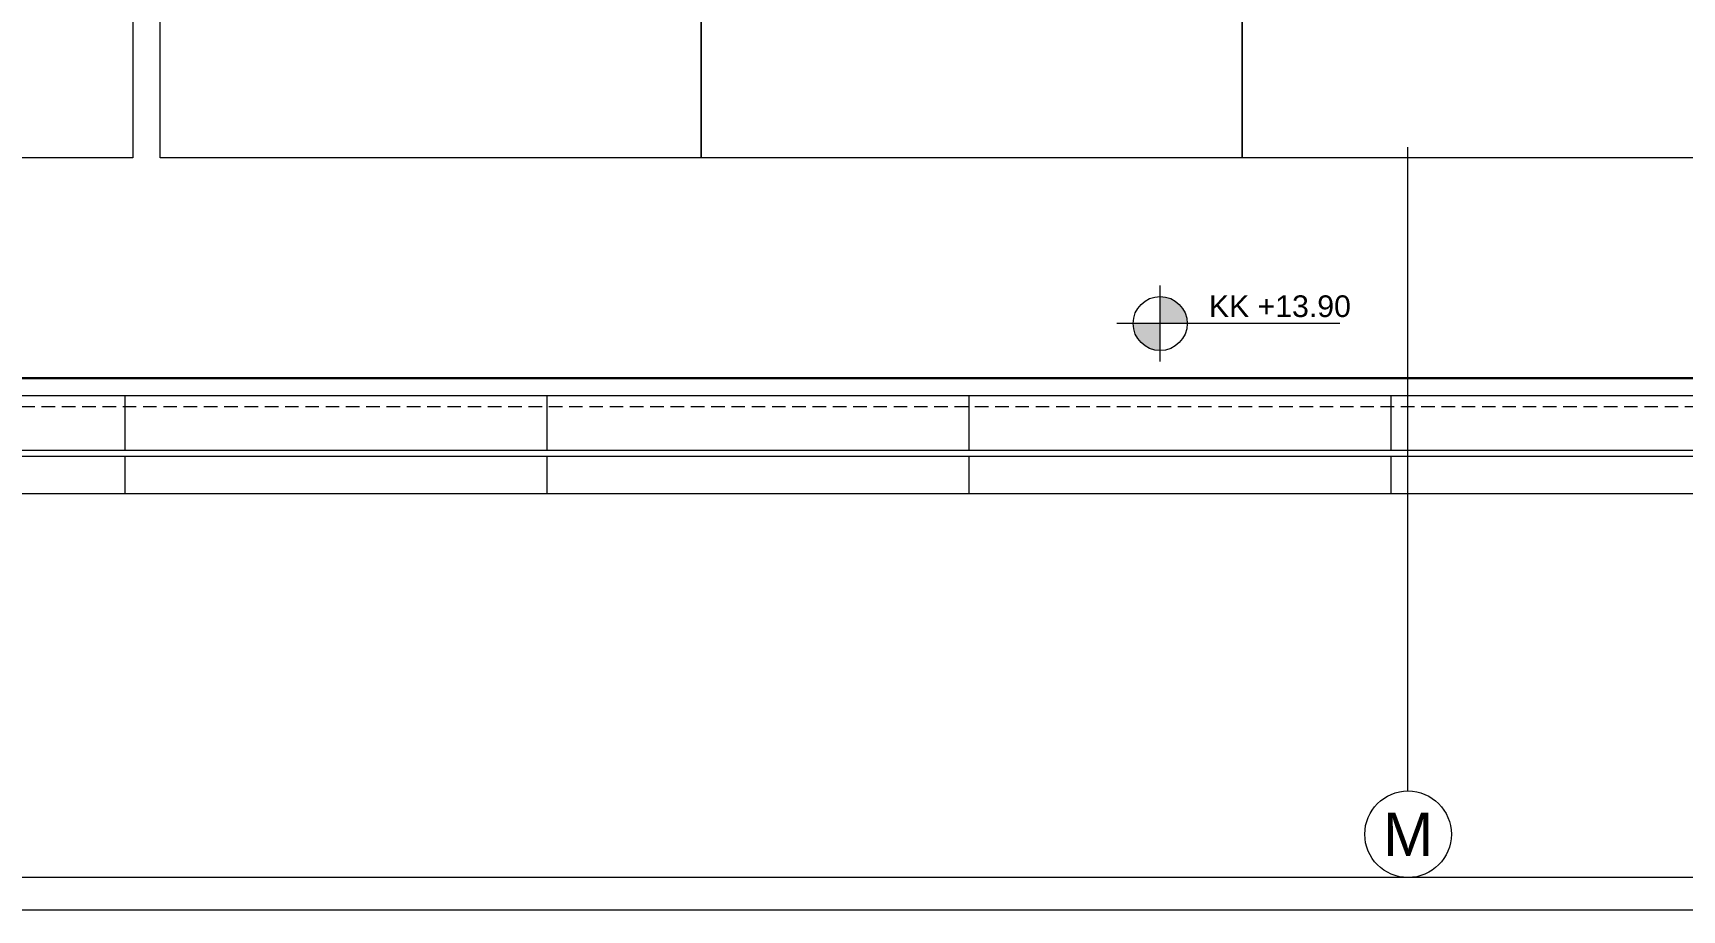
# Model space of a CAD drawing. Extents: x -1073 to 35213, y -1180 to 6950.
# Drawn here: x 32596 to 33358, y 0 to 405 of the extents above; entities that cross this region are included whole.
import ezdxf
from ezdxf.enums import TextEntityAlignment as Align

# ---------------------------------------------------------------- set-up
doc = ezdxf.new("R2010")
doc.units = 0
doc.header["$LTSCALE"] = 25
doc.linetypes.add('HIDDEN', pattern=[0.375, 0.25, -0.125])
doc.layers.get('0').update_dxf_attribs({"color": 9, "lineweight": 9})
for name, color, linetype, lineweight in [('06A', 9, 'Continuous', 9), ('06D', 9, 'Continuous', 9), ('15', 9, 'Continuous', 9), ('21', 9, 'Continuous', 9), ('24', 9, 'Continuous', 9), ('40A', 9, 'Continuous', 9), ('DATA TAVAN', 160, 'Continuous', 30)]:
    doc.layers.add(name, color=color, linetype=linetype, lineweight=lineweight)
doc.styles.add('Arial', font='arial.ttf', dxfattribs={"height": 2.5})
doc.styles.add('MuuM_TEXT-ITALIC', font='ARIALNI.TTF')

# ---------------------------------------------------------------- blocks, each defined once
blk = doc.blocks.new('0_elevationtarget-p-bk')
h = blk.add_hatch(color=254)
h.paths.add_polyline_path([(2.5, 0, 0.414214), (0, 2.5), (0, 0)])
h.paths.add_polyline_path([(0, 0), (-2.5, 0, 0.414214), (0, -2.5)])
blk.add_line((0, -3.5), (0, 3.5))
blk.add_lwpolyline([(16.6, 0), (-4, 0)])
blk.add_circle((0, 0), 2.5)
at = {"style": 'Arial'}
blk.add_attdef('BITMISKOT', text='', height=2, dxfattribs=at).set_placement((4.5, 0), align=Align.BOTTOM_LEFT)
at = {"style": 'MuuM_TEXT-ITALIC'}
blk.add_attdef('FINISHINGFLOORLEVEL', text='', height=2, dxfattribs=at).set_placement((4.5, -0.59), align=Align.TOP_LEFT)
blk = doc.blocks.new('0_aks')
at = {"linetype": 'Continuous'}
blk.add_circle((0, 0), 2, dxfattribs=at)
at = {"style": 'Arial'}
blk.add_attdef('AKS', text='', height=2, dxfattribs=at).set_placement((0, 0), align=Align.MIDDLE_CENTER)
blk = doc.blocks.new('p-aks_vw')
at = {"layer": '24', "ltscale": 2}
blk.add_lwpolyline([(4840, 40), (4840, -257.5)], dxfattribs=at)
at = {"layer": '24', "xscale": 10, "yscale": 10, "zscale": 10}
blk.add_blockref('0_aks', (4840.29, -277.5), dxfattribs=at).add_auto_attribs({'AKS': 'M'})

msp = doc.modelspace()

# ---------------------------------------------------------------- linework, layer by layer
at = {"layer": '06A'}
for points in [[(33950.84, 4012.5), (32430.84, 4012.5), (32430.84, 3907.5), (32447.84, 3907.5), (32447.84, 3995.5), (33955.84, 3995.5), (33955.84, 209.5), (32447.84, 209.5), (32447.84, 309.5), (31687.84, 309.5), (31687.84, 292.5), (32430.84, 292.5), (32430.84, 192.5), (33950.84, 192.5)], [(33922.84, 237.5), (32475.84, 237.5), (32475.84, 337.5), (31687.84, 337.5), (31687.84, 312.5), (32450.84, 312.5), (32450.84, 212.5), (33952.84, 212.5), (33952.84, 3992.5), (32450.84, 3992.5), (32450.84, 3907.5), (32475.84, 3907.5), (32475.84, 3967.5), (33922.84, 3967.5)], [(32450.84, 312.5), (32450.84, 212.5), (33950.84, 212.5)], [(32638.3, 212.5), (32638.3, 237.5)], [(32833.3, 212.5), (32833.3, 237.5)], [(33028.3, 212.54), (33028.3, 237.5)], [(33223.3, 212.5), (33223.3, 237.5)], [(32638.3, 192.5), (32638.3, 209.55)], [(32833.3, 192.5), (32833.3, 209.55)], [(33028.3, 192.5), (33028.3, 209.55)], [(33223.3, 192.5), (33223.3, 209.55)]]:
    msp.add_lwpolyline(points, dxfattribs=at)
at = {"layer": '06D', "linetype": 'HIDDEN'}
for points in [[(33922.84, 3972.5), (33927.84, 3972.5), (33927.84, 232.5), (32470.84, 232.5), (32470.84, 332.5), (31687.84, 332.5)], [(31687.84, 312.5), (32450.84, 312.5), (32450.84, 212.5), (33922.84, 212.5)]]:
    msp.add_lwpolyline(points, dxfattribs=at)
at = {"layer": '06D'}
for points in [[(32391.9, 847.5), (32641.9, 847.5), (32641.9, 347.5), (32391.9, 347.5)], [(32654.44, 847.5), (32904.44, 847.5), (32904.44, 347.5), (32654.44, 347.5)], [(32904.44, 847.5), (33154.44, 847.5), (33154.44, 347.5), (32904.44, 347.5)], [(33154.44, 847.5), (33404.44, 847.5), (33404.44, 347.5), (33154.44, 347.5)]]:
    msp.add_lwpolyline(points, close=True, dxfattribs=at)
at = {"layer": '15'}
msp.add_lwpolyline([(32447.84, 3907.5), (32447.84, 3995.5), (33955.84, 3995.5), (33955.84, 209.5), (32447.84, 209.5), (32447.84, 309.49), (31687.84, 309.5), (31687.84, 312.5), (32450.84, 312.5), (32450.84, 212.5), (33952.84, 212.5), (33952.84, 3992.5), (32450.84, 3992.5), (32450.84, 3907.5)], close=True, dxfattribs=at)
at = {"layer": '40A'}
for points in [[(34975, 0), (27980, 0), (27980, 4205), (34975, 4205)], [(28060, 4190), (34435.06, 4190), (34435.06, 15), (28060, 15)]]:
    msp.add_lwpolyline(points, close=True, dxfattribs=at)
at = {"layer": 'DATA TAVAN'}
msp.add_line((32494.3, 245.67), (33889.39, 245.72), dxfattribs=at)

# ---------------------------------------------------------------- block references
at = {"layer": '21'}
ref = msp.add_blockref('0_elevationtarget-p-bk', (33116.59, 270.98), dxfattribs=dict(at, xscale=5, yscale=5, zscale=5))
ref.add_attrib('BITMISKOT', 'KK +13.90', dxfattribs={"layer": '0', "height": 10, "style": 'Arial'}).set_placement((33139.09, 270.98), align=Align.BOTTOM_LEFT)
at = {"layer": '24'}
msp.add_blockref('p-aks_vw', (28390.84, 312.5), dxfattribs=at)

doc.saveas('drawing.dxf')
